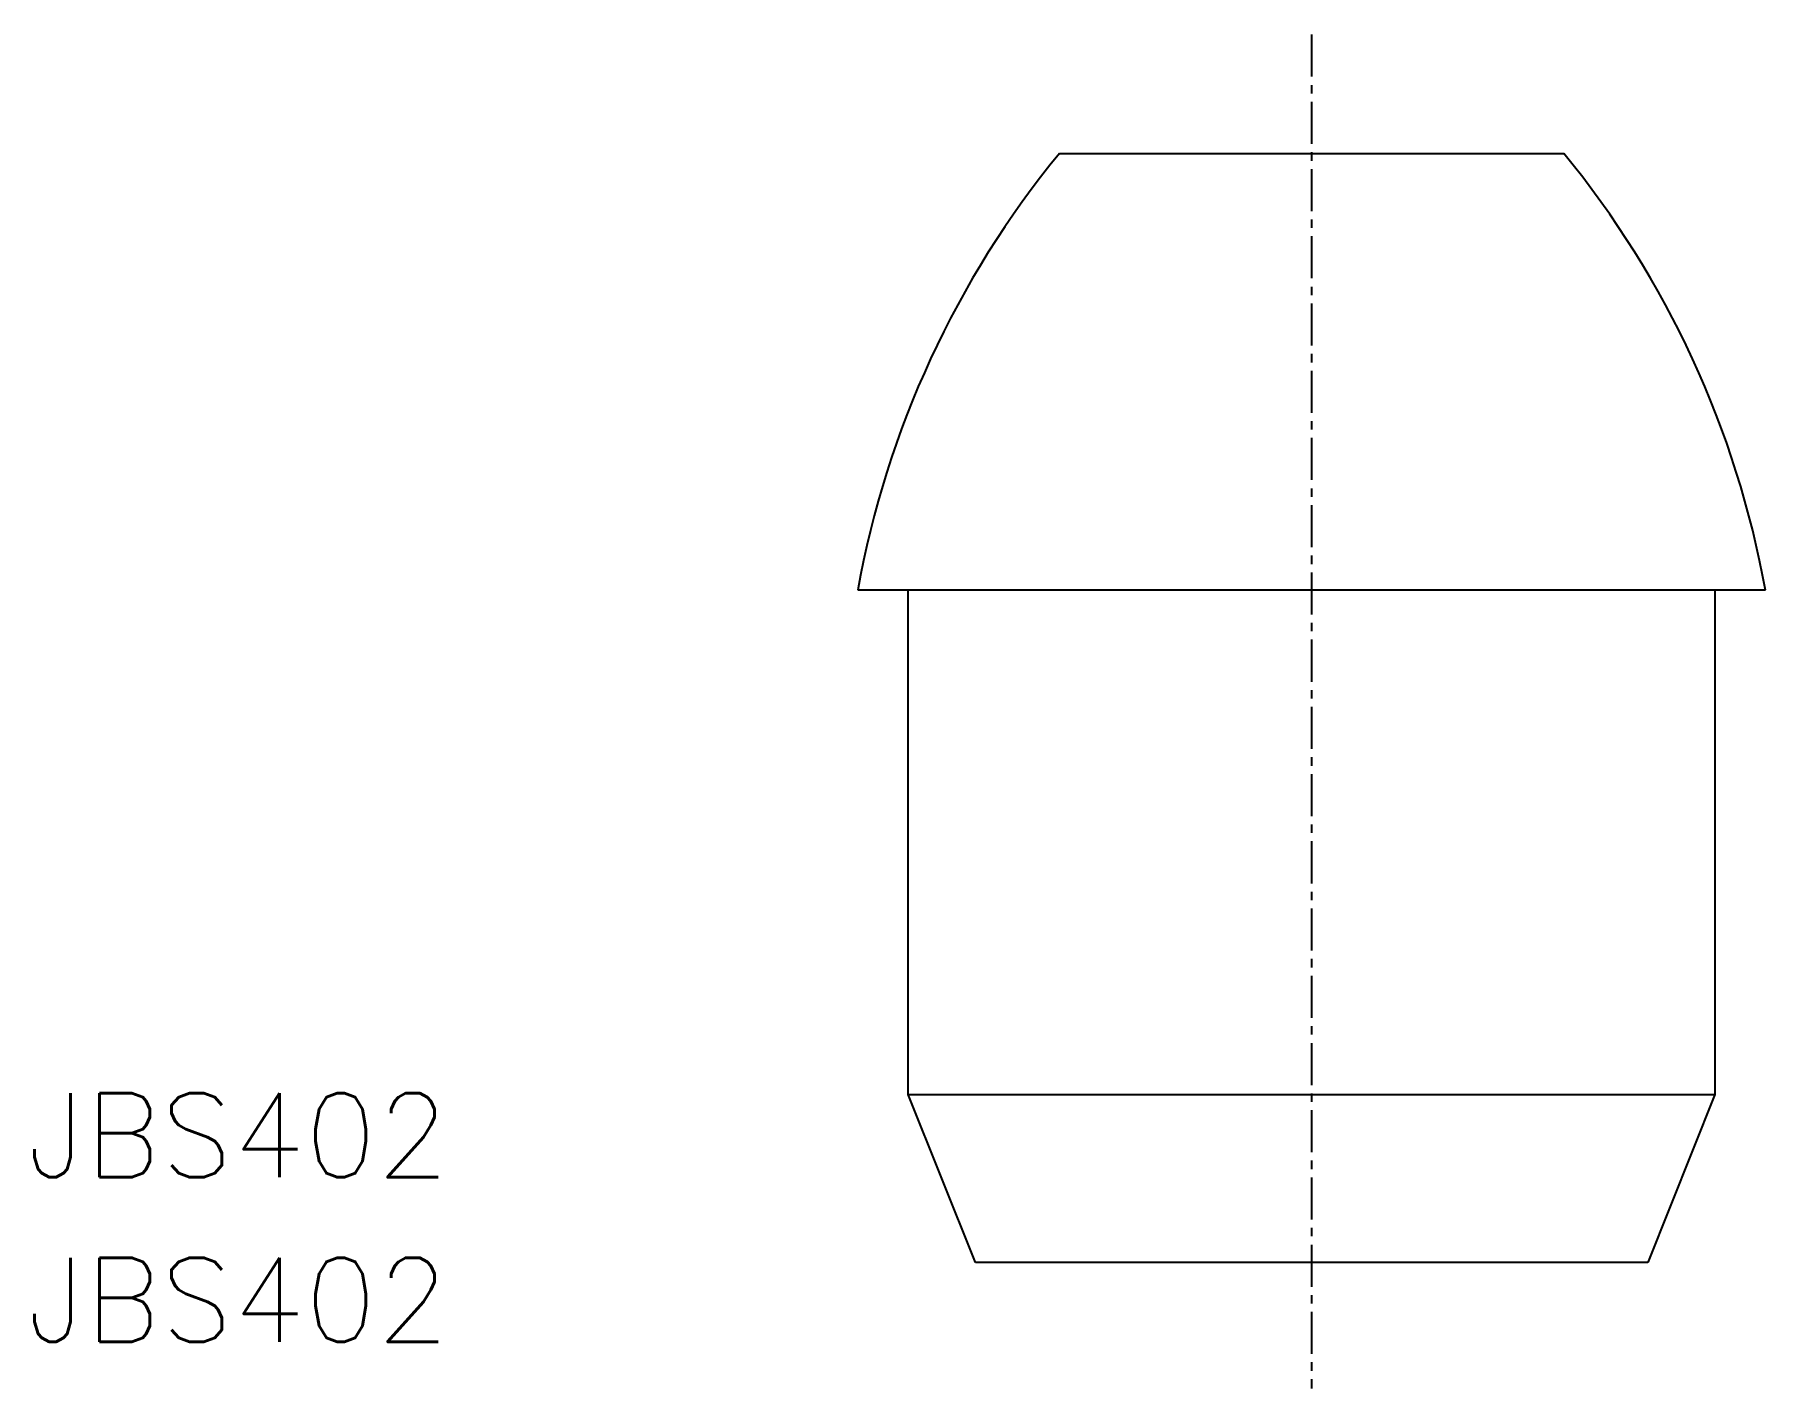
# Model space of a CAD drawing. Extents: x -38 to 13.5, y -23.7 to 16.5.
import ezdxf

# ---------------------------------------------------------------- set-up
doc = ezdxf.new("R2010")
doc.units = 0
doc.linetypes.add('CENTER', pattern=[2, 1.25, -0.25, 0.25, -0.25])
doc.layers.get('0').update_dxf_attribs({"linetype": 'CONTINUOUS'})
doc.layers.add('CENTER', color=1, linetype='CENTER')
doc.styles.get("Standard").update_dxf_attribs({"font": 'txt.shx', "bigfont": 'bigfont.shx'})

msp = doc.modelspace()

# ---------------------------------------------------------------- linework, layer by layer
at = {"color": 7, "linetype": 'CONTINUOUS'}
for p, q in [((-7.5, 13), (7.5, 13)), ((13.5, 0), (-13.5, 0)), ((-12, -15), (-12, 0)), ((12, 0), (12, -15)), ((-12, -15), (12, -15)), ((-10, -20), (-12, -15)), ((12, -15), (10, -20)), ((10, -20), (-10, -20))]:
    msp.add_line(p, q, dxfattribs=at)
for centre, start, end in [((14.461, -5.021), 140.6291, 169.8206), ((-14.461, -5.021), 10.1794, 39.3709)]:
    msp.add_arc(centre, 28.409, start, end, dxfattribs=at)
at = {"layer": 'CENTER', "color": 1, "linetype": 'CENTER'}
msp.add_line((0, 16.532), (0, -23.743), dxfattribs=at)

# ---------------------------------------------------------------- texts
at = {"color": 7, "linetype": 'CONTINUOUS'}
for p in [(-38.201, -17.463), (-38.201, -22.356)]:
    msp.add_text('JBS402', height=2.5, dxfattribs=at).set_placement(p)

doc.saveas('drawing.dxf')
